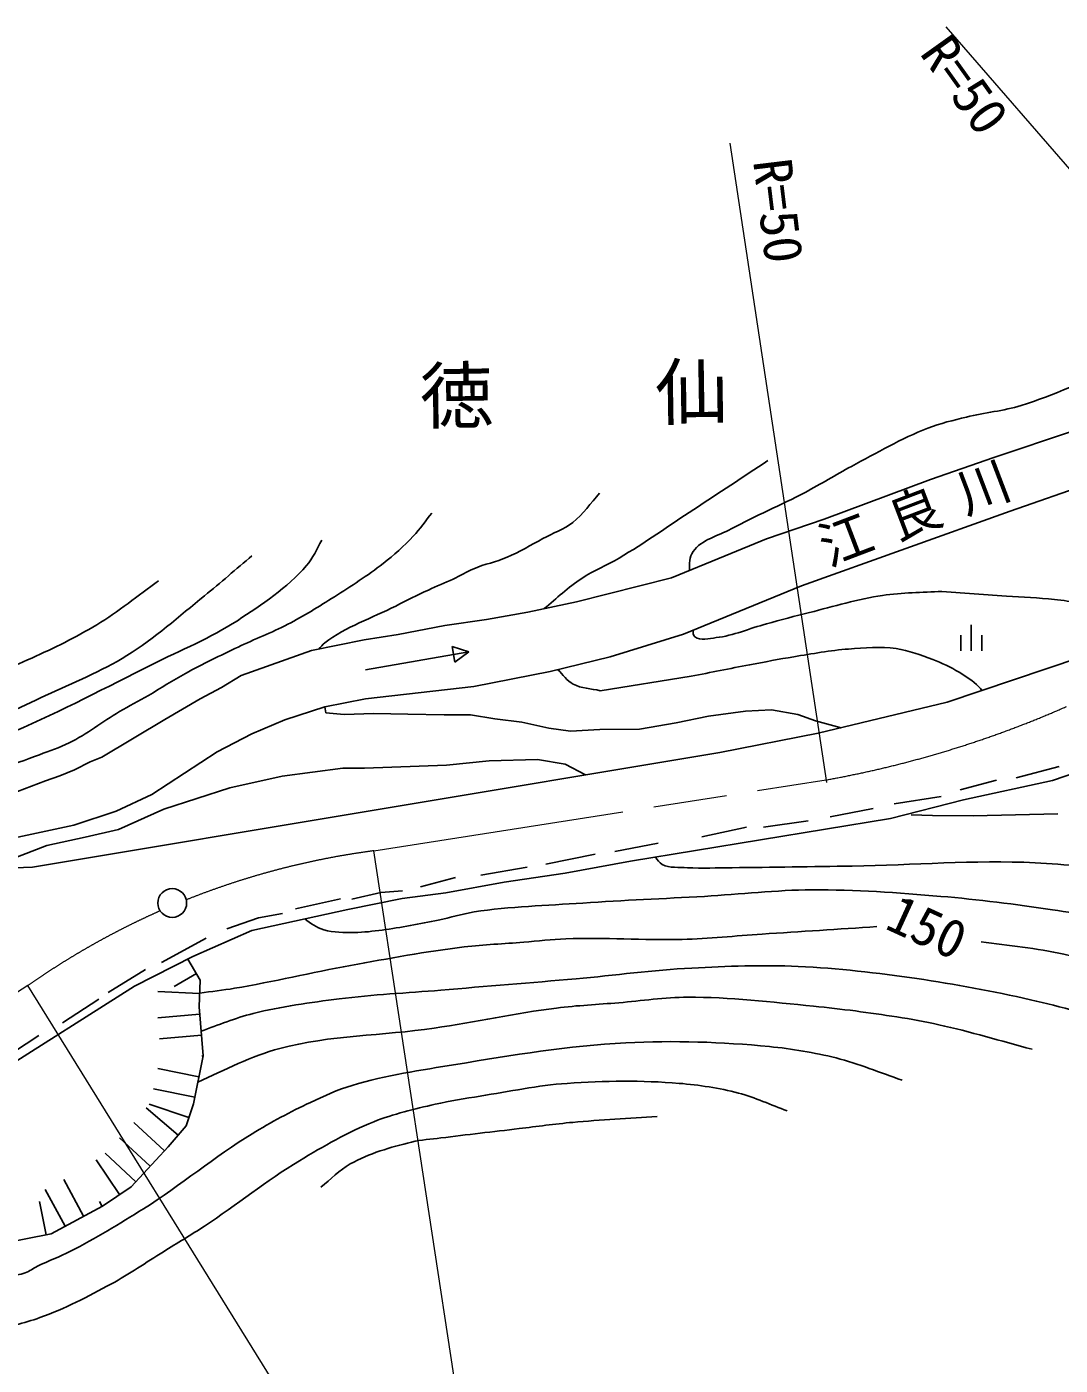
# Model space of a CAD drawing. Units: millimetres, scale not verified. Extents: x 40000 to 680000, y 20000 to 380000.
# Drawn here: x 355935 to 405162, y 261736 to 325504 of the extents above; entities that cross this region are included whole.
import ezdxf
from ezdxf.enums import TextEntityAlignment as Align

# ---------------------------------------------------------------- set-up
doc = ezdxf.new("R2010")
doc.units = ezdxf.units.MM
doc.header["$LTSCALE"] = 1000
doc.linetypes.add('CHAIN', pattern=[18.5, 12, -1.5, 3.5, -1.5])
for name, color, linetype, lineweight in [('M-BGD', 7, 'Continuous', 25), ('M-BMK', 2, 'CHAIN', 13), ('M-BMK-SRVR', 3, 'Continuous', 25), ('M-STR-HTXT', 7, 'Continuous', 13)]:
    doc.layers.add(name, color=color, linetype=linetype, lineweight=lineweight)
doc.layers.add('M-BMK-HTXT', color=7, linetype='Continuous')
doc.styles.add('ＭＳ ゴシック', font='')
doc.styles.get('ＭＳ ゴシック').set_extended_font_data('MS Gothic')

msp = doc.modelspace()

# ---------------------------------------------------------------- linework, layer by layer
at = {"layer": 'M-BGD'}
for p, q in [((402006, 304981), (405798, 306258)), ((398988, 303936), (402006, 304981)), ((402775, 302427), (408231, 304323)), ((393919, 302040), (398988, 303936)), ((392831, 298867), (402775, 302427)), ((391172, 301112), (393919, 302040)), ((389198, 300299), (391172, 301112)), ((386644, 299254), (389198, 300299)), ((382117, 298113), (386644, 299254)), ((387220, 296565), (392831, 298867)), ((399525, 298605), (402602, 298373)), ((379796, 297610), (382117, 298113)), ((375849, 296971), (377841, 297262)), ((377841, 297262), (379796, 297610)), ((371999, 296294), (373624, 296546)), ((373624, 296546), (375849, 296971)), ((383718, 295482), (387220, 296565)), ((400925, 295765), (400923, 297015)), ((369503, 295782), (371999, 296294)), ((376995, 295732), (376192, 295972)), ((376192, 295972), (376321, 295233)), ((400424, 296514), (400425, 295764)), ((401424, 296516), (401425, 295766)), ((366146, 294592), (369503, 295782)), ((372070, 294873), (376995, 295732)), ((376321, 295233), (376995, 295732)), ((380874, 294785), (383718, 295482)), ((399782, 293322), (406089, 295450)), ((377237, 294069), (380874, 294785)), ((364192, 293489), (365218, 294031)), ((365218, 294031), (366146, 294592)), ((372071, 293489), (377237, 294069)), ((383243, 293873), (387579, 294562)), ((362509, 292502), (364192, 293489)), ((370137, 293102), (372071, 293489)), ((368221, 292483), (370137, 293102)), ((370137, 293102), (370186, 292819)), ((370186, 292819), (371056, 292741)), ((371056, 292741), (372469, 292780)), ((372469, 292780), (374094, 292761)), ((374094, 292761), (375816, 292722)), ((375816, 292722), (377073, 292722)), ((377073, 292722), (378234, 292529)), ((388410, 292664), (390171, 292896)), ((390171, 292896), (391409, 292954)), ((391409, 292954), (392667, 292741)), ((392667, 292741), (393499, 292432)), ((393629, 291851), (399782, 293322)), ((359510, 290703), (362509, 292502)), ((366654, 291825), (368221, 292483)), ((378234, 292529), (379511, 292374)), ((379511, 292374), (380807, 292084)), ((380807, 292084), (381833, 291948)), ((385122, 292045), (386863, 292335)), ((386863, 292335), (388410, 292664)), ((393499, 292432), (394722, 292111)), ((365010, 290954), (366654, 291825)), ((381833, 291948), (383225, 292026)), ((383225, 292026), (385122, 292045)), ((388947, 290923), (393629, 291851)), ((356212, 285467), (388947, 290923)), ((361895, 288923), (365010, 290954)), ((358214, 290103), (358949, 290490)), ((358949, 290490), (359510, 290703)), ((368100, 289808), (370983, 290176)), ((370983, 290176), (372028, 290176)), ((372028, 290176), (375936, 290331)), ((375936, 290331), (377967, 290524)), ((377967, 290524), (380270, 290601)), ((380270, 290601), (381585, 290369)), ((381585, 290369), (382554, 289857)), ((403059, 289727), (405109, 290269)), ((404790, 289587), (406821, 290283)), ((355486, 289078), (356821, 289581)), ((356821, 289581), (357517, 289813)), ((357517, 289813), (358214, 290103)), ((365604, 289247), (368100, 289808)), ((400389, 289147), (402130, 289611)), ((400553, 288678), (404790, 289587)), ((360192, 288130), (361895, 288923)), ((362470, 288222), (365604, 289247)), ((394198, 287870), (396249, 288257)), ((397070, 287788), (400553, 288678)), ((397255, 288489), (399499, 288837)), ((358180, 287472), (360192, 288130)), ((360303, 287254), (362470, 288222)), ((384688, 285756), (397070, 287788)), ((391025, 287367), (393153, 287677)), ((399075, 287932), (398068, 287951)), ((401010, 287912), (399075, 287932)), ((405053, 288009), (401010, 287912)), ((355510, 286892), (358180, 287472)), ((358717, 286887), (360303, 287254)), ((390212, 287367), (388084, 286903)), ((355215, 285842), (356898, 286500)), ((356898, 286500), (358717, 286887)), ((383944, 286206), (386014, 286612)), ((380655, 285606), (383015, 286090)), ((381573, 285176), (384688, 285756)), ((345823, 285080), (356212, 285467)), ((377559, 285084), (379765, 285471)), ((378671, 284750), (381573, 285176)), ((374696, 284523), (376360, 284968)), ((375904, 284247), (378671, 284750)), ((368737, 283478), (370885, 283962)), ((371222, 283454), (373815, 283976)), ((371426, 283943), (372800, 284252)), ((372800, 284252), (373825, 284330)), ((373815, 283976), (375904, 284247)), ((366656, 282448), (371222, 283454)), ((366976, 283053), (368118, 283265)), ((365467, 282530), (366976, 283053)), ((362353, 280924), (364481, 282085)), ((363851, 281210), (366656, 282448)), ((359818, 279493), (361598, 280596)), ((361065, 279797), (363851, 281210)), ((364013, 280402), (362960, 279779)), ((353268, 274844), (361065, 279797)), ((364170, 279454), (362172, 279544)), ((357632, 278042), (359373, 279183)), ((364170, 278456), (362177, 278291)), ((354633, 276223), (356510, 277442)), ((364253, 277459), (362260, 277294)), ((364333, 276462), (364279, 276473)), ((364134, 275483), (362174, 275881)), ((363934, 274503), (361974, 274901)), ((363149, 272702), (361623, 273994)), ((363656, 273544), (361758, 274176)), ((362494, 271947), (361029, 273307)), ((361814, 271214), (360348, 272575)), ((361134, 270481), (359668, 271842)), ((360354, 269864), (359234, 271521)), ((358645, 268830), (357695, 270590)), ((357765, 268355), (356815, 270115)), ((356860, 267949), (356546, 269534)), ((359525, 269305), (359395, 269544))]:
    msp.add_line(p, q, dxfattribs=at)
msp.add_lwpolyline([(363608, 281086), (364199, 280088), (364141, 278811), (364335, 276470), (363870, 274187), (363522, 273142), (362671, 272136), (360910, 270240), (359536, 269312), (357099, 267996), (354758, 267532), (352630, 267300), (349708, 267184), (346129, 267377), (343091, 268460), (342571, 269208)], dxfattribs=at)
for points, knots in [([(387500, 299604), (387490, 299908), (387498, 300250), (387673, 300498), (388078, 301076), (388871, 301245), (389491, 301582), (390641, 302208), (391854, 302712), (393012, 303323), (393758, 303716), (394473, 304166), (395218, 304561), (396415, 305196), (397592, 305887), (398855, 306380), (399451, 306612), (400079, 306756), (400700, 306911), (401561, 307126), (402458, 307197), (403305, 307463), (404863, 307952), (406363, 308629), (407820, 309368), (408490, 309709), (409115, 310134), (409754, 310529), (411449, 311575), (413177, 312574), (414797, 313732), (416007, 314596), (417087, 315631), (418280, 316518), (420065, 317846), (421966, 319012), (423774, 320310), (424545, 320863), (425260, 321497), (426057, 322012), (426219, 322117), (426391, 322207), (426564, 322293)], [0, 0, 0, 0, 1, 1, 1, 2, 2, 2, 3, 3, 3, 4, 4, 4, 5, 5, 5, 6, 6, 6, 7, 7, 7, 8, 8, 8, 9, 9, 9, 10, 10, 10, 11, 11, 11, 12, 12, 12, 13, 13, 13, 14, 14, 14, 14]), ([(337680, 312944), (337930, 312751), (338184, 312551), (338376, 312300), (338562, 312057), (338729, 311784), (338802, 311487), (338944, 310911), (338861, 310298), (338802, 309708), (338745, 309134), (338560, 308581), (338461, 308014), (338263, 306883), (338043, 305753), (337958, 304609), (337884, 303628), (337791, 302629), (337951, 301659), (338139, 300516), (338565, 299411), (339073, 298370), (339620, 297248), (340279, 296156), (341124, 295236), (341534, 294789), (342027, 294412), (342555, 294114), (343156, 293775), (343835, 293595), (344490, 293379), (345075, 293185), (345658, 292955), (346270, 292876), (347063, 292772), (347878, 292796), (348669, 292914), (350090, 293128), (351449, 293652), (352809, 294114), (353950, 294501), (355077, 294935), (356176, 295429), (357233, 295905), (358280, 296414), (359271, 297016), (360299, 297640), (361232, 298409), (362212, 299105)], [0, 0, 0, 0, 1, 1, 1, 2, 2, 2, 3, 3, 3, 4, 4, 4, 5, 5, 5, 6, 6, 6, 7, 7, 7, 8, 8, 8, 9, 9, 9, 10, 10, 10, 11, 11, 11, 12, 12, 12, 13, 13, 13, 14, 14, 14, 15, 15, 15, 16, 16, 16, 16]), ([(391232, 304832), (390059, 304058), (388887, 303281), (387711, 302510), (386527, 301734), (385368, 300915), (384151, 300189), (383571, 299843), (382933, 299596), (382371, 299221), (381735, 298797), (381171, 298272), (380583, 297781)], [0, 0, 0, 0, 1, 1, 1, 2, 2, 2, 3, 3, 3, 4, 4, 4, 4]), ([(383223, 303284), (382797, 302820), (382443, 302279), (381946, 301891), (381518, 301558), (380993, 301372), (380514, 301117), (379949, 300817), (379400, 300480), (378812, 300227), (378298, 300007), (377740, 299902), (377225, 299686), (376888, 299544), (376576, 299348), (376245, 299191), (375857, 299007), (375455, 298851), (375065, 298669), (374542, 298425), (374026, 298166), (373510, 297906), (372378, 297334), (371142, 296922), (370132, 296154), (370023, 296071), (369935, 295962), (369852, 295853)], [0, 0, 0, 0, 1, 1, 1, 2, 2, 2, 3, 3, 3, 4, 4, 4, 5, 5, 5, 6, 6, 6, 7, 7, 7, 8, 8, 8, 9, 9, 9, 9]), ([(348735, 288133), (348907, 288326), (349087, 288523), (349307, 288658), (349589, 288831), (349917, 288921), (350236, 289006), (351038, 289221), (351891, 289199), (352693, 289412), (353338, 289584), (353943, 289879), (354570, 290109), (355227, 290350), (355889, 290576), (356543, 290825), (357017, 291005), (357503, 291158), (357955, 291386), (358796, 291810), (359544, 292396), (360354, 292876), (360807, 293143), (361273, 293386), (361728, 293649), (362319, 293991), (362890, 294367), (363489, 294694), (364311, 295143), (365159, 295547), (366004, 295952), (366784, 296326), (367597, 296634), (368364, 297035), (369128, 297435), (369862, 297888), (370589, 298351), (371380, 298854), (372175, 299357), (372911, 299937), (373416, 300336), (373900, 300766), (374342, 301234), (374667, 301577), (374936, 301969), (375232, 302336)], [0, 0, 0, 0, 1, 1, 1, 2, 2, 2, 3, 3, 3, 4, 4, 4, 5, 5, 5, 6, 6, 6, 7, 7, 7, 8, 8, 8, 9, 9, 9, 10, 10, 10, 11, 11, 11, 12, 12, 12, 13, 13, 13, 14, 14, 14, 15, 15, 15, 15]), ([(338404, 288702), (340046, 288727), (341694, 288656), (343329, 288813), (345543, 289025), (347758, 289361), (349907, 289935), (351780, 290435), (353580, 291188), (355363, 291947), (357592, 292896), (359735, 294037), (361902, 295120), (363265, 295801), (364686, 296383), (365965, 297209), (367144, 297971), (368335, 298775), (369261, 299830), (369572, 300184), (369747, 300637), (369989, 301040)], [0, 0, 0, 0, 1, 1, 1, 2, 2, 2, 3, 3, 3, 4, 4, 4, 5, 5, 5, 6, 6, 6, 7, 7, 7, 7]), ([(336457, 300198), (336624, 300073), (336793, 299938), (336906, 299763), (337294, 299164), (337465, 298443), (337641, 297751), (337770, 297246), (337722, 296703), (337873, 296203), (338067, 295563), (338354, 294942), (338725, 294385), (339310, 293502), (339974, 292616), (340853, 292024), (341979, 291265), (343340, 290833), (344683, 290631), (345948, 290441), (347250, 290637), (348514, 290825), (350040, 291052), (351544, 291445), (353003, 291947), (354324, 292402), (355567, 293058), (356833, 293649), (358135, 294257), (359483, 294787), (360703, 295545), (362026, 296368), (363193, 297420), (364405, 298398), (365171, 299017), (365909, 299669), (366662, 300305)], [0, 0, 0, 0, 1, 1, 1, 2, 2, 2, 3, 3, 3, 4, 4, 4, 5, 5, 5, 6, 6, 6, 7, 7, 7, 8, 8, 8, 9, 9, 9, 10, 10, 10, 11, 11, 11, 12, 12, 12, 12]), ([(387678, 296753), (387668, 296645), (387678, 296506), (387762, 296438), (388025, 296229), (388435, 296361), (388769, 296400), (389592, 296494), (390367, 296842), (391168, 297057), (391850, 297241), (392532, 297429), (393218, 297599), (394375, 297887), (395522, 298235), (396701, 298412), (397634, 298552), (398584, 298541), (399525, 298605)], [0, 0, 0, 0, 1, 1, 1, 2, 2, 2, 3, 3, 3, 4, 4, 4, 5, 5, 5, 6, 6, 6, 6]), ([(402602, 298373), (403363, 298321), (404127, 298304), (404885, 298218), (405293, 298172), (405704, 298124), (406103, 298025), (406490, 297929), (406881, 297821), (407235, 297638), (407440, 297532), (407638, 297400), (407796, 297232), (407987, 297029), (408106, 296769), (408243, 296527)], [0, 0, 0, 0, 1, 1, 1, 2, 2, 2, 3, 3, 3, 4, 4, 4, 5, 5, 5, 5]), ([(387579, 294562), (388507, 294742), (389435, 294928), (390365, 295103), (391067, 295236), (391768, 295376), (392473, 295490), (393341, 295631), (394209, 295793), (395085, 295858), (395838, 295914), (396602, 295984), (397349, 295877), (397949, 295792), (398525, 295573), (399090, 295355), (399523, 295188), (399949, 294993), (400348, 294755), (400677, 294559), (401000, 294343), (401276, 294078), (401337, 294019), (401387, 293949), (401434, 293879)], [0, 0, 0, 0, 1, 1, 1, 2, 2, 2, 3, 3, 3, 4, 4, 4, 5, 5, 5, 6, 6, 6, 7, 7, 7, 8, 8, 8, 8]), ([(383243, 293873), (382817, 293976), (382351, 293974), (381966, 294183), (381672, 294343), (381466, 294630), (381236, 294874)], [0, 0, 0, 0, 1, 1, 1, 2, 2, 2, 2]), ([(385889, 285953), (385968, 285815), (386064, 285671), (386205, 285596), (386561, 285407), (387002, 285467), (387404, 285441), (388112, 285396), (388823, 285437), (389532, 285441), (391441, 285454), (393350, 285489), (395259, 285519), (398161, 285564), (401066, 285815), (403965, 285674), (405418, 285603), (406872, 285454), (408299, 285171), (409456, 284941), (410580, 284562), (411704, 284203), (413099, 283758), (414464, 283223), (415844, 282733)], [0, 0, 0, 0, 1, 1, 1, 2, 2, 2, 3, 3, 3, 4, 4, 4, 5, 5, 5, 6, 6, 6, 7, 7, 7, 8, 8, 8, 8]), ([(369173, 283002), (369452, 282792), (369748, 282583), (370081, 282479), (370549, 282333), (371057, 282358), (371547, 282358), (371987, 282358), (372426, 282412), (372862, 282469), (373760, 282587), (374650, 282764), (375537, 282943), (376108, 283059), (376664, 283242), (377240, 283330), (378954, 283594), (380695, 283637), (382425, 283756), (384353, 283888), (386285, 283964), (388214, 284075), (389923, 284174), (391629, 284376), (393341, 284385), (395388, 284395), (397435, 284249), (399474, 284075), (401254, 283924), (403027, 283694), (404795, 283437), (405474, 283338), (406153, 283227), (406826, 283088), (408000, 282847), (409168, 282570), (410323, 282247), (410975, 282064), (411640, 281905), (412258, 281628), (412820, 281376), (413319, 281002), (413849, 280689)], [0, 0, 0, 0, 1, 1, 1, 2, 2, 2, 3, 3, 3, 4, 4, 4, 5, 5, 5, 6, 6, 6, 7, 7, 7, 8, 8, 8, 9, 9, 9, 10, 10, 10, 11, 11, 11, 12, 12, 12, 13, 13, 13, 14, 14, 14, 14]), ([(396432, 282634), (394608, 282514), (392785, 282396), (390962, 282276), (389691, 282192), (388423, 282063), (387150, 282024), (385305, 281968), (383457, 282124), (381612, 282053), (380941, 282028), (380274, 281943), (379605, 281889), (378662, 281813), (377715, 281780), (376775, 281666), (374961, 281448), (373162, 281110), (371363, 280786), (369511, 280453), (367681, 280002), (365825, 279693), (365276, 279602), (364723, 279536), (364171, 279468)], [0, 0, 0, 0, 1, 1, 1, 2, 2, 2, 3, 3, 3, 4, 4, 4, 5, 5, 5, 6, 6, 6, 7, 7, 7, 8, 8, 8, 8]), ([(411639, 279345), (409536, 280003), (407478, 280825), (405332, 281318), (404037, 281616), (402704, 281712), (401390, 281908)], [0, 0, 0, 0, 1, 1, 1, 2, 2, 2, 2]), ([(364237, 277651), (365057, 277950), (365869, 278279), (366715, 278493), (368059, 278834), (369441, 279014), (370816, 279190), (372423, 279395), (374044, 279469), (375658, 279606), (377805, 279788), (379954, 279958), (382101, 280148), (383938, 280310), (385768, 280561), (387610, 280660), (389297, 280752), (390990, 280811), (392679, 280738), (394570, 280655), (396454, 280427), (398328, 280157), (400146, 279896), (401953, 279555), (403745, 279151), (405216, 278820), (406660, 278377), (408117, 277990)], [0, 0, 0, 0, 1, 1, 1, 2, 2, 2, 3, 3, 3, 4, 4, 4, 5, 5, 5, 6, 6, 6, 7, 7, 7, 8, 8, 8, 9, 9, 9, 9]), ([(403822, 276791), (402341, 277181), (400873, 277627), (399377, 277961), (398718, 278109), (398052, 278224), (397385, 278329), (396066, 278536), (394742, 278709), (393414, 278842), (391419, 279041), (389420, 279276), (387416, 279267), (386318, 279263), (385226, 279096), (384132, 279006), (383145, 278925), (382155, 278877), (381172, 278755), (379218, 278512), (377291, 278085), (375344, 277797), (372898, 277435), (370380, 277467), (367992, 276830), (366629, 276466), (365366, 275797), (364080, 275218)], [0, 0, 0, 0, 1, 1, 1, 2, 2, 2, 3, 3, 3, 4, 4, 4, 5, 5, 5, 6, 6, 6, 7, 7, 7, 8, 8, 8, 9, 9, 9, 9]), ([(323137, 271532), (324412, 270243), (325735, 268997), (326937, 267640), (327607, 266884), (328226, 266086), (328833, 265279), (329365, 264573), (329800, 263795), (330362, 263113), (330629, 262789), (330838, 262346), (331232, 262203), (331507, 262104), (331834, 262186), (332103, 262300), (332681, 262545), (333009, 263188), (333554, 263500), (334179, 263857), (334910, 263986), (335585, 264235), (336432, 264546), (337255, 264927), (338120, 265183), (339500, 265591), (340908, 265946), (342338, 266111), (343747, 266274), (345179, 266272), (346594, 266169), (347571, 266098), (348520, 265786), (349496, 265705), (350473, 265624), (351458, 265635), (352437, 265686), (353312, 265731), (354183, 265841), (355049, 265976), (355323, 266019), (355604, 266047), (355866, 266140), (356072, 266214), (356250, 266353), (356446, 266450), (356961, 266705), (357503, 266902), (358014, 267166), (359204, 267782), (360359, 268469), (361491, 269188), (363264, 270313), (364885, 271671), (366676, 272767), (367570, 273313), (368495, 273810), (369443, 274256), (370092, 274562), (370749, 274862), (371436, 275069), (373043, 275554), (374717, 275793), (376374, 276065), (379060, 276507), (381756, 276964), (384475, 277100), (386751, 277215), (389042, 277140), (391310, 276917), (392378, 276812), (393442, 276636), (394483, 276375), (395556, 276105), (396582, 275672), (397631, 275321)], [0, 0, 0, 0, 1, 1, 1, 2, 2, 2, 3, 3, 3, 4, 4, 4, 5, 5, 5, 6, 6, 6, 7, 7, 7, 8, 8, 8, 9, 9, 9, 10, 10, 10, 11, 11, 11, 12, 12, 12, 13, 13, 13, 14, 14, 14, 15, 15, 15, 16, 16, 16, 17, 17, 17, 18, 18, 18, 19, 19, 19, 20, 20, 20, 21, 21, 21, 22, 22, 22, 23, 23, 23, 24, 24, 24, 25, 25, 25, 25]), ([(321975, 270519), (322733, 269958), (323521, 269427), (324209, 268781), (324862, 268168), (325405, 267448), (325989, 266769), (326494, 266183), (327006, 265601), (327479, 264989), (327832, 264532), (328165, 264058), (328485, 263577), (329108, 262642), (329671, 261667), (330265, 260714), (330426, 260455), (330534, 260155), (330749, 259940), (330894, 259794), (331066, 259623), (331271, 259611), (331542, 259595), (331770, 259826), (332006, 259959), (332477, 260224), (332902, 260563), (333361, 260849), (333920, 261198), (334472, 261563), (335063, 261855), (335712, 262175), (336384, 262456), (337075, 262668), (338046, 262965), (339050, 263155), (340055, 263306), (341450, 263516), (342861, 263697), (344272, 263674), (345084, 263660), (345881, 263444), (346691, 263383), (347789, 263302), (348893, 263303), (349994, 263287), (350529, 263279), (351065, 263273), (351600, 263287), (352484, 263309), (353376, 263291), (354251, 263422), (355035, 263540), (355811, 263735), (356558, 264003), (357739, 264425), (358860, 265009), (359963, 265608), (360818, 266073), (361618, 266633), (362444, 267146), (363096, 267552), (363756, 267944), (364398, 268365), (365930, 269369), (367357, 270534), (368925, 271480), (370066, 272169), (371228, 272843), (372466, 273337), (373406, 273713), (374401, 273941), (375387, 274169), (376096, 274334), (376817, 274439), (377535, 274556), (378910, 274781), (380280, 275064), (381670, 275166), (383445, 275296), (385236, 275311), (387010, 275166), (387961, 275088), (388912, 274944), (389835, 274701), (390632, 274492), (391382, 274134), (392156, 273850)], [0, 0, 0, 0, 1, 1, 1, 2, 2, 2, 3, 3, 3, 4, 4, 4, 5, 5, 5, 6, 6, 6, 7, 7, 7, 8, 8, 8, 9, 9, 9, 10, 10, 10, 11, 11, 11, 12, 12, 12, 13, 13, 13, 14, 14, 14, 15, 15, 15, 16, 16, 16, 17, 17, 17, 18, 18, 18, 19, 19, 19, 20, 20, 20, 21, 21, 21, 22, 22, 22, 23, 23, 23, 24, 24, 24, 25, 25, 25, 26, 26, 26, 27, 27, 27, 28, 28, 28, 29, 29, 29, 29]), ([(369946, 270213), (370412, 270584), (370823, 271036), (371344, 271325), (372247, 271828), (373261, 272124), (374265, 272370), (374720, 272482), (375193, 272504), (375658, 272564), (376901, 272724), (378147, 272861), (379392, 273009), (380242, 273109), (381089, 273230), (381941, 273308), (383280, 273432), (384624, 273489), (385965, 273579)], [0, 0, 0, 0, 1, 1, 1, 2, 2, 2, 3, 3, 3, 4, 4, 4, 5, 5, 5, 6, 6, 6, 6])]:
    msp.add_open_spline(points, degree=3, knots=knots, dxfattribs=at)
at = {"layer": 'M-BMK'}
for p, q in [((372472, 286247), (394013, 289622)), ((355992, 279825), (345071, 272808))]:
    msp.add_line(p, q, dxfattribs=at)
for centre, radius, start, end in [((385046, 339467), 50645, 280.19951, 313.14775), ((377321, 249444), 37120, 97.50714, 111.80272), ((377321, 249444), 37120, 113.88865, 125.07253)]:
    msp.add_arc(centre, radius, start, end, dxfattribs=at)
at = {"layer": 'M-BMK-SRVR'}
msp.add_circle((362865, 283757), 686, dxfattribs=at)
at = {"layer": 'M-STR-HTXT'}
for p, q in [((419680, 302517), (399730, 325504)), ((389427, 319966), (394033, 289494)), ((377020, 256422), (372472, 286247)), ((371522, 254775), (355992, 279825))]:
    msp.add_line(p, q, dxfattribs=at)

# ---------------------------------------------------------------- texts
at = {"layer": 'M-BGD', "style": 'ＭＳ ゴシック'}
msp.add_text('150', height=1833, rotation=335.361, dxfattribs=at).set_placement((398216, 281286), align=Align.BOTTOM_CENTER)
at = {"layer": 'M-BGD', "insert": (393814, 300533), "char_height": 1833, "attachment_point": 4, "rotation": 20.836, "style": 'ＭＳ ゴシック'}
msp.add_mtext('\\T1.4;江良川', dxfattribs=at)
at = {"layer": 'M-BMK-HTXT', "insert": (383089, 306470), "char_height": 2566, "attachment_point": 8, "rotation": 0.897, "style": 'ＭＳ ゴシック'}
msp.add_mtext('\\T1.6;徳\u3000仙', dxfattribs=at)
at = {"layer": 'M-STR-HTXT', "style": 'ＭＳ ゴシック'}
for rotation, p in [(305.566, (399433, 321890)), (276.914, (390285, 316567))]:
    msp.add_text('R=50', height=1833, rotation=rotation, dxfattribs=at).set_placement(p, align=Align.BOTTOM_CENTER)

doc.saveas('drawing.dxf')
